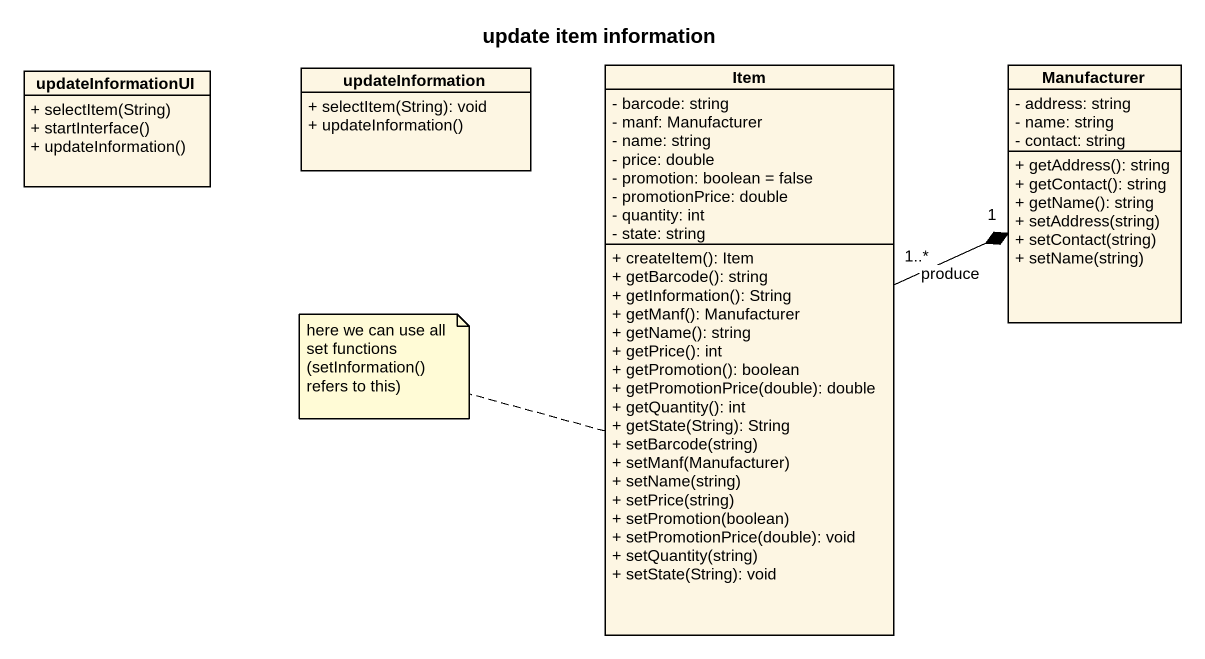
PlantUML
@startuml
title update item information
hide circle
hide empty members
skinparam classAttributeIconSize 0
class updateInformationUI {
  + selectItem(String)
  + startInterface()
  + updateInformation()
}
class updateInformation {
  + selectItem(String): void
  + updateInformation()
}
class Item {
  - barcode: string
  - manf: Manufacturer
  - name: string
  - price: double
  - promotion: boolean = false
  - promotionPrice: double
  - quantity: int
  - state: string
  + createItem(): Item
  + getBarcode(): string
  + getInformation(): String
  + getManf(): Manufacturer
  + getName(): string
  + getPrice(): int
  + getPromotion(): boolean
  + getPromotionPrice(double): double
  + getQuantity(): int
  + getState(String): String
  + setBarcode(string)
  + setManf(Manufacturer)
  + setName(string)
  + setPrice(string)
  + setPromotion(boolean)
  + setPromotionPrice(double): void
  + setQuantity(string)
  + setState(String): void
}
class Manufacturer {
  - address: string
  - name: string
  - contact: string
  + getAddress(): string
  + getContact(): string
  + getName(): string
  + setAddress(string)
  + setContact(string)
  + setName(string)
}
Item "1..*" -right-* "1" Manufacturer : produce
note left of Item : here we can use all set functions (setInformation() refers to this)
@enduml
